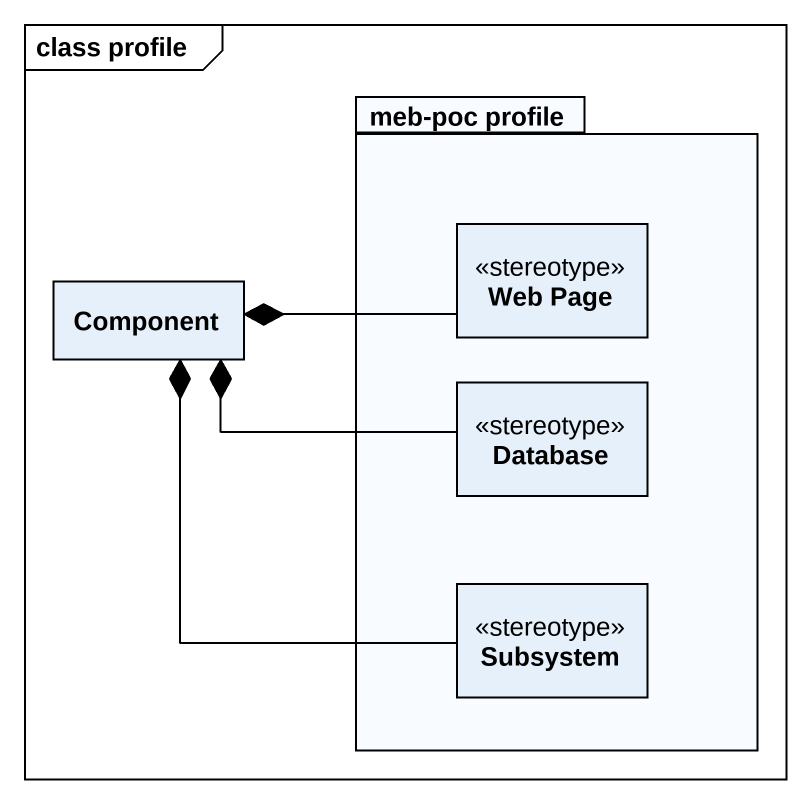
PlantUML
@startuml
mainframe class profile
hide circle
hide empty members
package "meb-poc profile" as meb_poc_profile {
  class "Web Page" as Web_Page <<stereotype>>
  class "Database" as Database_ <<stereotype>>
  class Subsystem <<stereotype>>
}
class "Component" as Component_
Web_Page -left-* Component_
Database_ -left-* Component_
Subsystem -up-* Component_
@enduml
